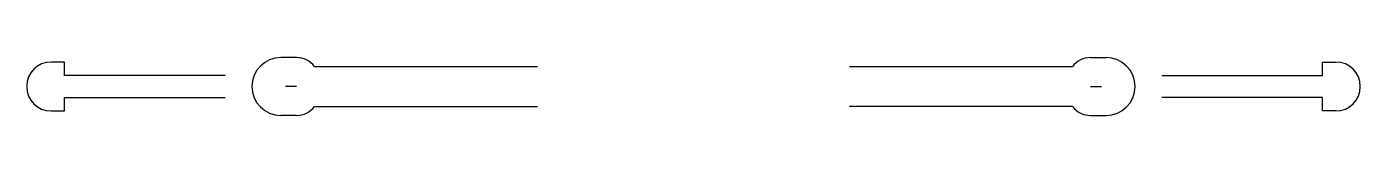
# Model space of a CAD drawing. Header units: millimetres. Extents: x -150 to 150, y -7 to 7.
import ezdxf

# ---------------------------------------------------------------- set-up
doc = ezdxf.new("R2010")
doc.units = ezdxf.units.MM
doc.layers.get('0').update_dxf_attribs({"linetype": 'CONTINUOUS'})

msp = doc.modelspace()

# ---------------------------------------------------------------- linework, layer by layer
for p, q in [((-89, 6.5), (-92.5, 6.5)), ((89, 6.5), (92.5, 6.5)), ((-141, 5.5), (-144, 5.5)), ((-141, 2.5), (-141, 5.5)), ((-85, 4.5), (-35, 4.5)), ((35, 4.5), (85, 4.5)), ((141, 2.5), (141, 5.5)), ((141, 5.5), (144, 5.5)), ((-105, 2.5), (-141, 2.5)), ((105, 2.5), (141, 2.5)), ((-141, -5.5), (-141, -2.5)), ((-141, -2.5), (-105, -2.5)), ((-89, 0), (-91.5, 0)), ((89, 0), (91.5, 0)), ((141, -2.5), (105, -2.5)), ((141, -5.5), (141, -2.5)), ((-144, -5.5), (-141, -5.5)), ((-85, -4.5), (-35, -4.5)), ((85, -4.5), (35, -4.5)), ((144, -5.5), (141, -5.5)), ((-89, -6.5), (-92.5, -6.5)), ((89, -6.5), (92.5, -6.5))]:
    msp.add_line(p, q)
for centre, radius, start, end in [((-92.5, 0), 6.5, 90, 270), ((-89, 1.5), 5, 36.8699, 90), ((89, 1.5), 5, 90, 143.1301), ((92.5, 0), 6.5, -90, 90), ((-144, 0), 5.5, 90, 270), ((144, 0), 5.5, -90, 90), ((-89, -1.5), 5, 270, 323.1301), ((89, -1.5), 5, 216.8699, 270)]:
    msp.add_arc(centre, radius, start, end)

doc.saveas('drawing.dxf')
